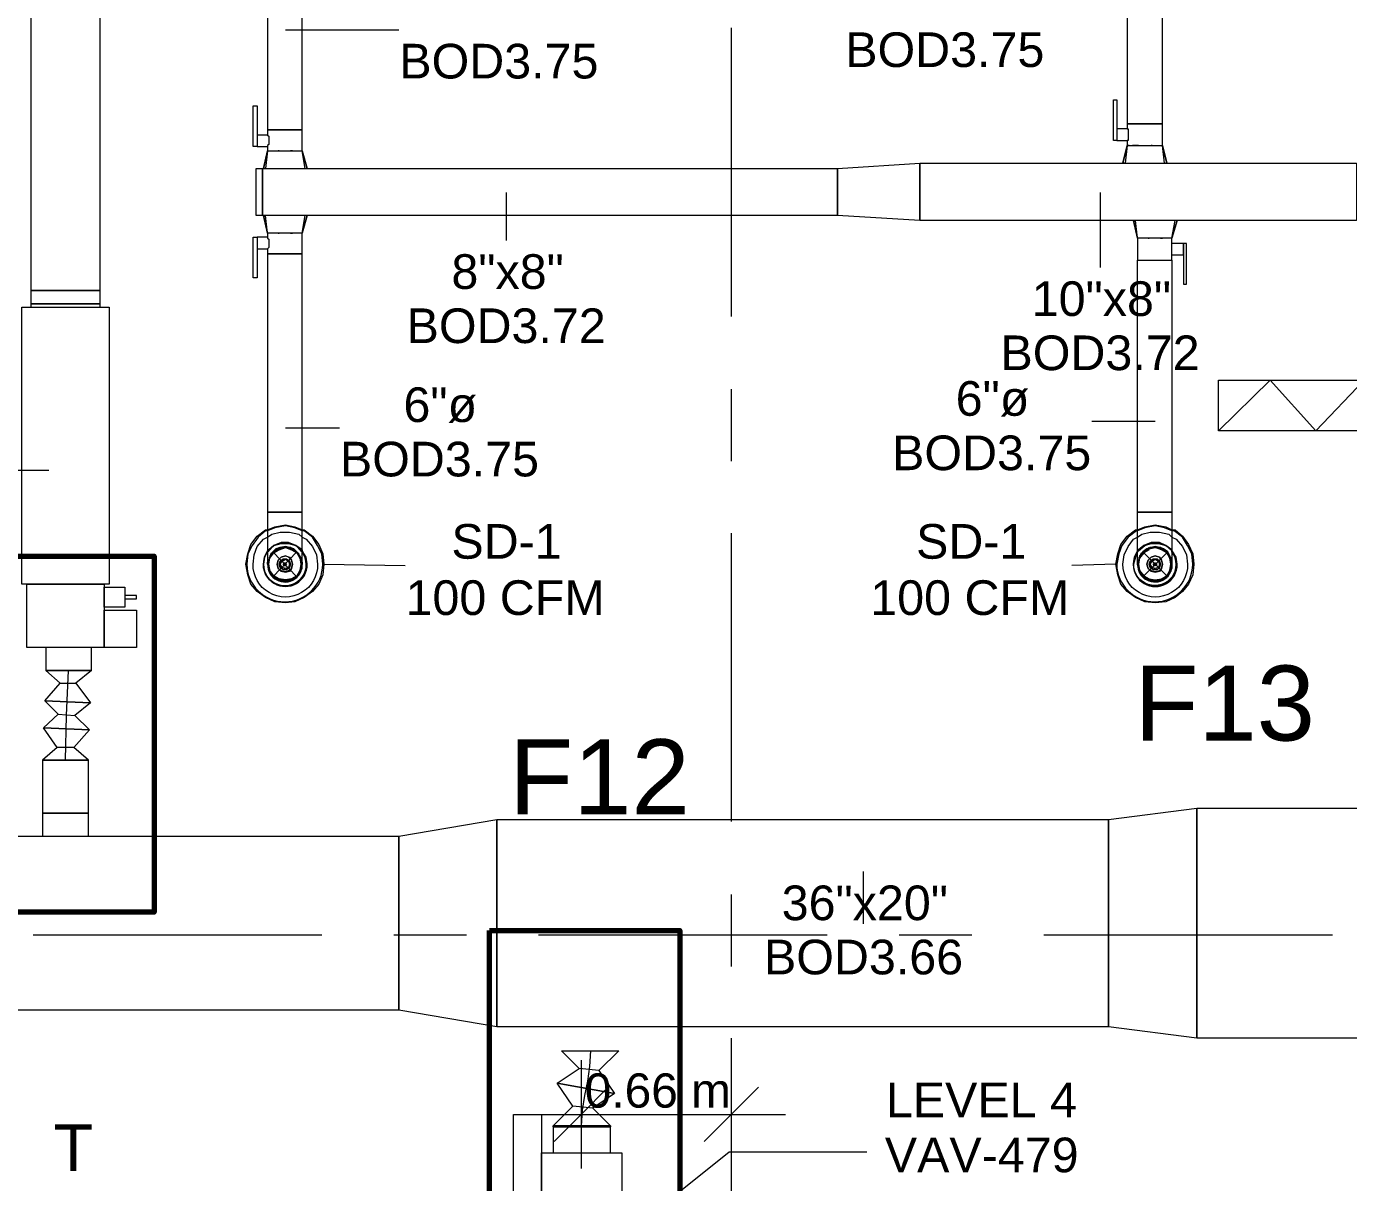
# Model space of a CAD drawing. Header units: metres. Extents: x 29 to 268, y -7 to 151.
# Drawn here: x 80.41 to 86.22, y 14.52 to 19.6 of the extents above; entities that cross this region are included whole.
import ezdxf

# ---------------------------------------------------------------- set-up
doc = ezdxf.new("R2010")
doc.units = ezdxf.units.M
doc.layers.add('HVAC - Ductos', color=5, linetype='Continuous', lineweight=50)
doc.layers.add('M-HVAC-DUCT', color=7, linetype='Continuous', lineweight=5)
doc.layers.add('PDF2_Geometry', color=7, linetype='Continuous', true_color=0xaaaaaa)
doc.layers.add('PDF2_Text', color=7, linetype='Continuous')
doc.styles.add('PDF Arial-BoldMT-Identity-H', font='arial.ttf')
doc.styles.add('PDF Helvetica', font='')
doc.styles.get('PDF Helvetica').set_extended_font_data('Helvetica')

# ---------------------------------------------------------------- blocks, each defined once
blk = doc.blocks.new('heat')
at = {"layer": 'M-HVAC-DUCT', "color": 30, "lineweight": 9, "true_color": 0xf26722}
for p, q in [((169.5743, 2.3438), (169.8018, 2.5668)), ((169.8018, 2.5668), (170.002, 2.3438)), ((170.002, 2.3438), (170.2147, 2.5668)), ((170.2147, 2.5668), (170.4239, 2.3438)), ((170.4239, 2.3438), (170.633, 2.5668)), ((170.633, 2.5668), (170.7885, 2.3438)), ((170.7885, 2.3438), (170.9494, 2.5668)), ((170.9494, 2.5668), (171.1856, 2.3438))]:
    blk.add_line(p, q, dxfattribs=at)
blk.add_lwpolyline([(169.5743, 2.5668), (171.1856, 2.5668), (171.1856, 2.3438), (169.5743, 2.3438)], close=True, dxfattribs=at)

msp = doc.modelspace()

# ---------------------------------------------------------------- linework, layer by layer
at = {"layer": 'HVAC - Ductos', "lineweight": 0}
for points in [[(80.7281, 22.9536), (80.7281, 18.4436), (80.4257, 18.4436), (80.4257, 22.9536)], [(85.2565, 19.0807), (85.2519, 19.0807)], [(85.2978, 19.0807), (85.2932, 19.0807), (85.2702, 19.0807), (85.2932, 19.0807)], [(85.3573, 19.0807), (85.3528, 19.0807)], [(81.5165, 19.0578), (81.5119, 19.0578)], [(81.5761, 19.0578), (81.5715, 19.0578), (81.5669, 19.0578), (81.5715, 19.0578)], [(81.4156, 18.7736), (81.4156, 18.9798), (81.4431, 18.9798), (81.4431, 18.7736)], [(83.9732, 18.7736), (81.4431, 18.7736), (81.4431, 18.9798), (83.9732, 18.9798)], [(81.4477, 18.9798), (81.4523, 18.9798)], [(84.3353, 19.0028), (86.2557, 19.0028), (86.2557, 18.7507), (84.3353, 18.7507)], [(85.229, 19.0028), (85.2336, 19.0028)], [(81.5119, 18.6957), (81.5165, 18.6957)], [(81.5669, 18.6957), (81.5715, 18.6957), (81.5761, 18.6957), (81.5715, 18.6957)], [(85.339, 18.6728), (85.3436, 18.6728)], [(85.394, 18.6728), (85.3986, 18.6728), (85.4032, 18.6728), (85.3986, 18.6728)], [(80.7281, 18.4436), (80.7281, 18.3841), (80.4257, 18.3841), (80.4257, 18.4436)], [(80.3844, 17.1511), (80.3844, 18.3703), (80.7694, 18.3703), (80.7694, 17.1511)], [(81.4707, 17.3023), (81.4935, 17.3207), (81.5257, 17.3344), (81.5577, 17.3344), (81.5898, 17.3207), (81.6173, 17.3023), (81.6173, 17.2977), (81.6173, 17.3023), (81.5898, 17.3207), (81.5577, 17.3344), (81.5257, 17.3344), (81.4935, 17.3207), (81.4707, 17.3023), (81.4661, 17.2977)], [(85.3528, 17.3344), (85.3894, 17.3344), (85.4169, 17.3207), (85.4444, 17.3023), (85.4444, 17.2977), (85.4169, 17.3207), (85.3848, 17.3298), (85.3528, 17.3298), (85.3253, 17.3207), (85.2978, 17.2977), (85.2932, 17.2932), (85.2978, 17.2977), (85.3253, 17.3207), (85.3528, 17.3298), (85.3848, 17.3298), (85.4169, 17.3207), (85.4444, 17.2977), (85.4444, 17.2932), (85.4444, 17.2977), (85.4444, 17.3023), (85.4169, 17.3207), (85.3894, 17.3344), (85.3528, 17.3344), (85.3207, 17.3207), (85.2978, 17.3023), (85.2932, 17.2977), (85.2978, 17.3023), (85.3207, 17.3207)], [(81.4661, 17.2977), (81.4523, 17.2703), (81.4477, 17.2382), (81.4523, 17.2703)], [(81.6127, 17.2977), (81.5898, 17.3207), (81.5577, 17.3298), (81.5257, 17.3298), (81.4935, 17.3207), (81.4707, 17.2977), (81.4661, 17.2932), (81.4707, 17.2977), (81.4935, 17.3207), (81.5257, 17.3298), (81.5577, 17.3298), (81.5898, 17.3207), (81.6127, 17.2977), (81.6173, 17.2932)], [(81.6081, 17.2107), (81.5944, 17.1877), (81.5715, 17.174), (81.544, 17.1695), (81.5165, 17.174), (81.4935, 17.1877), (81.4753, 17.2107), (81.4707, 17.2382), (81.4753, 17.2657), (81.4935, 17.2886), (81.5165, 17.3023), (81.544, 17.3115), (81.5715, 17.3023), (81.5944, 17.2886), (81.6081, 17.2657), (81.6127, 17.2382)], [(81.5119, 17.2565), (81.5073, 17.2382), (81.5119, 17.2565), (81.5257, 17.2703), (81.544, 17.2749), (81.5623, 17.2703), (81.5715, 17.2565), (81.5761, 17.2382), (81.5715, 17.2565), (81.5577, 17.2703), (81.544, 17.2749), (81.5257, 17.2703)], [(85.2932, 17.2977), (85.2794, 17.2703), (85.2748, 17.2382), (85.2794, 17.2703)], [(85.339, 17.2565), (85.3344, 17.2382), (85.339, 17.2565), (85.3528, 17.2703), (85.3711, 17.2749), (85.3894, 17.2703), (85.3986, 17.2565), (85.4032, 17.2382), (85.3986, 17.2565), (85.3894, 17.2703), (85.3711, 17.2749), (85.3528, 17.2703)], [(81.5715, 17.2199), (81.5761, 17.2382), (81.5715, 17.2199), (81.5623, 17.2061), (81.544, 17.2015), (81.5257, 17.2061), (81.5119, 17.2199), (81.5073, 17.2382), (81.5119, 17.2199), (81.5257, 17.2107), (81.544, 17.2061), (81.5577, 17.2107)], [(81.5211, 17.2519), (81.5165, 17.2382), (81.5211, 17.2519), (81.5348, 17.2611), (81.5485, 17.2611), (81.5623, 17.2519), (81.5669, 17.2382), (81.5623, 17.2519), (81.5485, 17.2611), (81.5348, 17.2611)], [(81.5623, 17.2244), (81.5669, 17.2382), (81.5623, 17.2244), (81.5485, 17.2153), (81.5348, 17.2153), (81.5211, 17.2244), (81.5165, 17.2382), (81.5211, 17.2244), (81.5348, 17.2153), (81.5485, 17.2153)], [(81.5577, 17.2244), (81.544, 17.2199), (81.5303, 17.2244), (81.5211, 17.2382), (81.5303, 17.2519), (81.544, 17.2611), (81.5577, 17.2519), (81.5623, 17.2382)], [(81.544, 17.2336), (81.5485, 17.2382), (81.544, 17.2336), (81.5394, 17.2336), (81.5348, 17.2382), (81.5394, 17.2427), (81.544, 17.2427), (81.5485, 17.2382), (81.544, 17.2427), (81.5394, 17.2427), (81.5394, 17.2382), (81.5394, 17.2336)], [(85.3986, 17.2199), (85.4032, 17.2382), (85.3986, 17.2199), (85.3894, 17.2061), (85.3711, 17.2015), (85.3528, 17.2061), (85.339, 17.2199), (85.3344, 17.2382), (85.339, 17.2199), (85.3528, 17.2107), (85.3711, 17.2061), (85.3894, 17.2107)], [(85.3482, 17.2519), (85.3436, 17.2382), (85.3482, 17.2519), (85.3619, 17.2611), (85.3803, 17.2611), (85.3894, 17.2519), (85.394, 17.2382), (85.3894, 17.2519), (85.3803, 17.2611), (85.3619, 17.2611)], [(85.3894, 17.2244), (85.394, 17.2382), (85.3894, 17.2244), (85.3803, 17.2153), (85.3619, 17.2153), (85.3482, 17.2244), (85.3436, 17.2382), (85.3482, 17.2244), (85.3619, 17.2153), (85.3803, 17.2153)], [(85.3848, 17.2244), (85.3711, 17.2199), (85.3573, 17.2244), (85.3482, 17.2382), (85.3573, 17.2519), (85.3711, 17.2611), (85.3848, 17.2519), (85.3894, 17.2382)], [(85.3711, 17.2336), (85.3757, 17.2382), (85.3757, 17.2336), (85.3665, 17.2336), (85.3619, 17.2382), (85.3665, 17.2427), (85.3757, 17.2427), (85.3757, 17.2382), (85.3711, 17.2427), (85.3665, 17.2427), (85.3665, 17.2382), (85.3665, 17.2336)], [(80.4073, 17.1511), (80.7465, 17.1511), (80.7465, 16.8715), (80.4073, 16.8715)], [(80.8381, 17.0503), (80.7465, 17.0503), (80.7465, 17.1373), (80.8381, 17.1373)], [(80.8885, 16.8715), (80.7465, 16.8715), (80.7465, 17.0365), (80.8885, 17.0365)], [(80.6915, 16.7707), (80.6869, 16.7707), (80.6777, 16.7707), (80.6594, 16.7707), (80.6411, 16.7707), (80.6135, 16.7707), (80.5906, 16.7707), (80.5631, 16.7707), (80.5402, 16.7707), (80.5173, 16.7707), (80.5035, 16.7707), (80.4898, 16.7707), (80.5035, 16.7707), (80.5173, 16.7707), (80.5402, 16.7707), (80.5631, 16.7707), (80.5906, 16.7707), (80.6135, 16.7707), (80.6411, 16.7707), (80.6594, 16.7707), (80.6777, 16.7707), (80.6869, 16.7707)], [(80.4761, 16.3765), (80.4807, 16.3765), (80.4898, 16.3765), (80.5035, 16.3765), (80.5265, 16.3765), (80.5494, 16.3765), (80.5769, 16.3765), (80.6044, 16.3765), (80.6273, 16.3765), (80.6502, 16.3765), (80.6639, 16.3765), (80.6731, 16.3765), (80.6777, 16.3765), (80.6731, 16.3765), (80.6639, 16.3765), (80.6502, 16.3765), (80.6273, 16.3765), (80.6044, 16.3765), (80.5769, 16.3765), (80.5494, 16.3765), (80.5265, 16.3765), (80.5035, 16.3765), (80.4898, 16.3765), (80.4807, 16.3765)], [(80.5769, 16.1427), (80.5494, 16.1427), (80.5265, 16.1427), (80.5035, 16.1427), (80.4898, 16.1427), (80.4807, 16.1427), (80.4761, 16.1427), (80.4761, 16.0419), (80.4807, 16.0419), (80.4898, 16.0419), (80.5035, 16.0419), (80.5265, 16.0419), (80.5494, 16.0419), (80.5769, 16.0419), (80.6044, 16.0419), (80.6273, 16.0419), (80.6502, 16.0419), (80.6639, 16.0419), (80.6731, 16.0419), (80.6777, 16.0419), (80.6777, 16.1427), (80.6731, 16.1427), (80.6639, 16.1427), (80.6502, 16.1427), (80.6273, 16.1427), (80.6044, 16.1427)], [(82.4744, 15.2031), (82.0435, 15.2765), (82.0435, 16.0419), (82.4744, 16.1153)], [(82.4744, 16.1153), (85.1648, 16.1153), (85.1648, 15.2031), (82.4744, 15.2031)], [(85.5544, 15.1527), (85.1648, 15.2031), (85.1648, 16.1153), (85.5544, 16.1657)], [(85.5544, 16.1657), (89.1432, 16.1657), (89.1432, 15.1527), (85.5544, 15.1527)], [(74.6093, 16.0419), (82.0435, 16.0419), (82.0435, 15.2765), (74.6093, 15.2765)], [(82.5477, 14.8181), (82.6715, 14.8181), (82.6715, 14.3461), (82.5477, 14.3461)], [(82.974, 14.7631), (82.9694, 14.7631), (82.9557, 14.7631), (82.9373, 14.7631), (82.9098, 14.7631), (82.8777, 14.7631), (82.8457, 14.7631), (82.8136, 14.7631), (82.7861, 14.7631), (82.7586, 14.7631), (82.7403, 14.7631), (82.7265, 14.7631), (82.7219, 14.7631), (82.7265, 14.7631), (82.7403, 14.7631), (82.7586, 14.7631), (82.7861, 14.7631), (82.8136, 14.7631), (82.8457, 14.7631), (82.8777, 14.7631), (82.9098, 14.7631), (82.9373, 14.7631), (82.9557, 14.7631), (82.9694, 14.7631)], [(83.0244, 14.6485), (83.0244, 12.8243), (82.6715, 12.8243), (82.6715, 14.6485)]]:
    msp.add_lwpolyline(points, close=True, dxfattribs=at)
for points in [[(85.2473, 20.3824), (85.2473, 19.1769), (85.2473, 19.154), (85.2015, 19.154), (85.2015, 19.1494), (85.2015, 19.1449), (85.2015, 19.1403), (85.2015, 19.1357), (85.2015, 19.1265), (85.2015, 19.1219), (85.2015, 19.1174), (85.2015, 19.1082), (85.2015, 19.1036), (85.1878, 19.1036), (85.1878, 19.2824), (85.2015, 19.2824), (85.2015, 19.1036), (85.2473, 19.1036), (85.2473, 19.0807), (85.2519, 19.0807), (85.2565, 19.0807), (85.2611, 19.0807), (85.2702, 19.0807), (85.2886, 19.0807), (85.3069, 19.0807), (85.3253, 19.0807), (85.3436, 19.0807), (85.3619, 19.0807), (85.3803, 19.0807), (85.3894, 19.0807), (85.394, 19.0807), (85.3986, 19.0807), (85.4032, 19.0807), (85.4032, 19.1769), (85.3986, 19.1769), (85.3894, 19.1769), (85.3803, 19.1769), (85.3619, 19.1769), (85.3436, 19.1769), (85.3253, 19.1769), (85.3069, 19.1769), (85.2886, 19.1769), (85.2702, 19.1769), (85.2611, 19.1769), (85.2519, 19.1769), (85.2473, 19.1769), (85.2519, 19.1769), (85.2611, 19.1769), (85.2702, 19.1769), (85.2886, 19.1769), (85.3069, 19.1769), (85.3253, 19.1769), (85.3436, 19.1769), (85.3619, 19.1769), (85.3803, 19.1769), (85.3894, 19.1769), (85.3986, 19.1769), (85.4032, 19.1769), (85.4032, 20.3824)], [(81.4661, 20.2632), (81.4661, 19.1494), (81.4661, 19.1265), (81.4202, 19.1265), (81.4202, 19.1219), (81.4202, 19.1174), (81.4202, 19.1082), (81.4202, 19.1036), (81.4202, 19.0945), (81.4202, 19.0899), (81.4202, 19.0853), (81.4202, 19.0807), (81.4202, 19.0761), (81.4019, 19.0761), (81.4019, 19.2548), (81.4202, 19.2548), (81.4202, 19.0761), (81.4661, 19.0761), (81.4661, 19.0578), (81.4707, 19.0578), (81.4753, 19.0578), (81.489, 19.0578), (81.5027, 19.0578), (81.5211, 19.0578), (81.544, 19.0578), (81.5623, 19.0578), (81.5807, 19.0578), (81.5944, 19.0578), (81.6081, 19.0578), (81.6127, 19.0578), (81.6173, 19.0578), (81.6173, 19.1494), (81.6081, 19.1494), (81.5944, 19.1494), (81.5807, 19.1494), (81.5623, 19.1494), (81.544, 19.1494), (81.5211, 19.1494), (81.5027, 19.1494), (81.489, 19.1494), (81.4753, 19.1494), (81.4707, 19.1494), (81.4661, 19.1494), (81.4707, 19.1494), (81.4753, 19.1494), (81.489, 19.1494), (81.5027, 19.1494), (81.5211, 19.1494), (81.544, 19.1494), (81.5623, 19.1494), (81.5807, 19.1494), (81.5944, 19.1494), (81.6081, 19.1494), (81.6173, 19.1494), (81.6173, 20.2632)], [(81.544, 19.5895), (82.0435, 19.5895)], [(85.2473, 19.154), (85.2519, 19.154), (85.2519, 19.1494), (85.2519, 19.1403), (85.2519, 19.1311), (85.2519, 19.1219), (85.2519, 19.1174), (85.2519, 19.1082), (85.2519, 19.1036), (85.2473, 19.1036)], [(81.4661, 19.1265), (81.4707, 19.1219), (81.4707, 19.1174), (81.4707, 19.1082), (81.4707, 19.099), (81.4707, 19.0899), (81.4707, 19.0853), (81.4661, 19.0807), (81.4661, 19.0761)], [(85.229, 19.0028), (85.2473, 19.0807), (85.229, 19.0028)], [(85.2473, 19.0807), (85.2382, 19.0028), (85.2428, 19.0028), (85.2519, 19.0028), (85.2702, 19.0028), (85.2748, 19.0028)], [(85.3436, 19.0028), (85.3482, 19.0028), (85.3573, 19.0028), (85.3665, 19.0028), (85.3711, 19.0028), (85.3803, 19.0028), (85.3986, 19.0028), (85.4078, 19.0028), (85.4169, 19.0028), (85.4215, 19.0028), (85.4032, 19.0807), (85.4215, 19.0028), (85.4169, 19.0028)], [(85.4123, 19.0028), (85.4032, 19.0807)], [(81.4477, 18.9798), (81.4661, 19.0578), (81.4477, 18.9798)], [(81.4661, 19.0578), (81.4569, 18.9798), (81.4661, 18.9798)], [(81.4707, 19.0578), (81.4707, 19.0578)], [(81.4707, 19.0578), (81.4707, 19.0578)], [(81.6173, 18.9798), (81.6265, 18.9798), (81.6311, 18.9798), (81.6357, 18.9798), (81.6403, 18.9798), (81.6173, 19.0578), (81.6403, 18.9798), (81.6357, 18.9798)], [(81.6311, 18.9798), (81.6173, 19.0578)], [(81.4707, 18.9798), (81.489, 18.9798), (81.4935, 18.9798), (81.4981, 18.9798), (81.5073, 18.9798), (81.5211, 18.9798), (81.5257, 18.9798)], [(81.5303, 18.9798), (81.5531, 18.9798), (81.5577, 18.9798), (81.5623, 18.9798), (81.5761, 18.9798), (81.5853, 18.9798), (81.5898, 18.9798), (81.599, 18.9798), (81.6127, 18.9798)], [(83.9732, 18.9798), (84.3353, 19.0028)], [(83.9732, 18.7736), (83.9732, 18.9798)], [(84.3353, 19.0028), (84.3353, 18.7507)], [(85.2794, 19.0028), (85.284, 19.0028), (85.2932, 19.0028), (85.3023, 19.0028), (85.3069, 19.0028)], [(85.3115, 19.0028), (85.3161, 19.0028), (85.339, 19.0028)], [(82.5156, 18.8744), (82.5156, 18.6636)], [(85.1282, 18.8744), (85.1282, 18.5445)], [(81.4202, 18.6728), (81.4202, 18.6682), (81.4202, 18.6636), (81.4202, 18.6591), (81.4202, 18.6499), (81.4202, 18.6453), (81.4202, 18.6361), (81.4202, 18.6315), (81.4202, 18.6269), (81.4661, 18.6269), (81.4661, 18.604), (81.4707, 18.604), (81.4753, 18.604), (81.489, 18.604), (81.5027, 18.604), (81.5211, 18.604), (81.544, 18.604), (81.5623, 18.604), (81.5807, 18.604), (81.5944, 18.604), (81.6081, 18.604), (81.6173, 18.604), (81.6081, 18.604), (81.5944, 18.604), (81.5807, 18.604), (81.5623, 18.604), (81.544, 18.604), (81.5211, 18.604), (81.5027, 18.604), (81.489, 18.604), (81.4753, 18.604), (81.4707, 18.604), (81.4661, 18.604), (81.4661, 17.4673), (81.4707, 17.4673), (81.4753, 17.4673), (81.489, 17.4673), (81.5027, 17.4673), (81.5211, 17.4673), (81.544, 17.4673), (81.5623, 17.4673), (81.5807, 17.4673), (81.5944, 17.4673), (81.6081, 17.4673), (81.6173, 17.4673), (81.6081, 17.4673), (81.5944, 17.4673), (81.5807, 17.4673), (81.5623, 17.4673), (81.544, 17.4673), (81.5211, 17.4673), (81.5027, 17.4673), (81.489, 17.4673), (81.4753, 17.4673), (81.4707, 17.4673), (81.4661, 17.4673), (81.4661, 17.4123), (81.4661, 17.3619), (81.4661, 17.3207), (81.4661, 17.284), (81.4661, 17.2565), (81.4661, 17.2427), (81.4661, 17.2382), (81.4661, 17.2473), (81.4661, 17.2382), (81.4707, 17.2199), (81.4753, 17.2015), (81.489, 17.1832), (81.5027, 17.174), (81.5211, 17.1649), (81.544, 17.1603), (81.5623, 17.1649), (81.5807, 17.174), (81.5944, 17.1832), (81.6081, 17.2015), (81.6173, 17.2199), (81.6173, 17.2382), (81.6173, 17.2473), (81.6173, 17.2657), (81.6173, 17.2932), (81.6173, 17.3344), (81.6173, 17.3803), (81.6173, 17.4307), (81.6173, 17.4673), (81.6173, 18.604), (81.6173, 18.6957), (81.6127, 18.6957), (81.6081, 18.6957), (81.5944, 18.6957), (81.5807, 18.6957), (81.5623, 18.6957), (81.544, 18.6957), (81.5211, 18.6957), (81.5027, 18.6957), (81.489, 18.6957), (81.4753, 18.6957), (81.4707, 18.6957), (81.4661, 18.6957), (81.4569, 18.7736)], [(81.4661, 18.7736), (81.4569, 18.7736), (81.4523, 18.7736), (81.4477, 18.7736), (81.4523, 18.7736)], [(81.4477, 18.7736), (81.4661, 18.6957), (81.4477, 18.7736)], [(81.5257, 18.7736), (81.5211, 18.7736), (81.5073, 18.7736), (81.4981, 18.7736), (81.4935, 18.7736), (81.489, 18.7736), (81.4707, 18.7736)], [(81.6127, 18.7736), (81.599, 18.7736), (81.5898, 18.7736), (81.5853, 18.7736), (81.5761, 18.7736), (81.5623, 18.7736), (81.5577, 18.7736), (81.5531, 18.7736), (81.5303, 18.7736)], [(81.6357, 18.7736), (81.6403, 18.7736), (81.6173, 18.6957), (81.6403, 18.7736), (81.6357, 18.7736), (81.6311, 18.7736), (81.6265, 18.7736), (81.6173, 18.7736)], [(81.6173, 18.6957), (81.6311, 18.7736)], [(81.6219, 18.7736), (81.6219, 18.7736)], [(84.3353, 18.7507), (83.9732, 18.7736)], [(85.2932, 18.6728), (85.2932, 18.5765), (85.2978, 18.5765), (85.3023, 18.5765), (85.3161, 18.5765), (85.3344, 18.5765), (85.3528, 18.5765), (85.3711, 18.5765), (85.3894, 18.5765), (85.4078, 18.5765), (85.4261, 18.5765), (85.4353, 18.5765), (85.4444, 18.5765), (85.4444, 17.4673), (85.4353, 17.4673), (85.4261, 17.4673), (85.4078, 17.4673), (85.3894, 17.4673), (85.3711, 17.4673), (85.3528, 17.4673), (85.3344, 17.4673), (85.3161, 17.4673), (85.3023, 17.4673), (85.2978, 17.4673), (85.2932, 17.4673), (85.2978, 17.4673), (85.3023, 17.4673), (85.3161, 17.4673), (85.3344, 17.4673), (85.3528, 17.4673), (85.3711, 17.4673), (85.3894, 17.4673), (85.4078, 17.4673), (85.4261, 17.4673), (85.4353, 17.4673), (85.4444, 17.4673), (85.4444, 17.4307), (85.4444, 17.3803), (85.4444, 17.3344), (85.4444, 17.2932), (85.4444, 17.2657), (85.4444, 17.2473), (85.4444, 17.2382), (85.4444, 17.2199), (85.4353, 17.2015), (85.4261, 17.1832), (85.4078, 17.174), (85.3894, 17.1649), (85.3711, 17.1603), (85.3528, 17.1649), (85.3344, 17.174), (85.3161, 17.1832), (85.3023, 17.2015), (85.2978, 17.2199), (85.2932, 17.2382), (85.2932, 17.2473), (85.2932, 17.2382), (85.2932, 17.2427), (85.2932, 17.2565), (85.2932, 17.284), (85.2932, 17.3207), (85.2932, 17.3619), (85.2932, 17.4123), (85.2932, 17.4673), (85.2932, 18.5765), (85.2978, 18.5765), (85.3023, 18.5765), (85.3161, 18.5765), (85.3344, 18.5765), (85.3528, 18.5765), (85.3711, 18.5765), (85.3894, 18.5765), (85.4078, 18.5765), (85.4261, 18.5765), (85.4353, 18.5765), (85.4444, 18.5765), (85.4444, 18.5994), (85.4949, 18.5994), (85.4949, 18.604), (85.4949, 18.6086), (85.4949, 18.6132), (85.4949, 18.6178), (85.4949, 18.6269), (85.4949, 18.6315), (85.4949, 18.6361), (85.4949, 18.6453), (85.4949, 18.6499), (85.4949, 18.4711), (85.5086, 18.4711), (85.5086, 18.6499), (85.4949, 18.6499), (85.4444, 18.6499), (85.4444, 18.6728), (85.4398, 18.6728), (85.4353, 18.6728), (85.4261, 18.6728), (85.4078, 18.6728), (85.3894, 18.6728), (85.3711, 18.6728), (85.3528, 18.6728), (85.3344, 18.6728), (85.3161, 18.6728), (85.3023, 18.6728), (85.2978, 18.6728), (85.2932, 18.6728), (85.2748, 18.7507), (85.2932, 18.6728), (85.284, 18.7507)], [(85.3528, 18.7507), (85.3482, 18.7507), (85.3344, 18.7507), (85.3253, 18.7507), (85.3207, 18.7507), (85.3161, 18.7507), (85.2978, 18.7507), (85.284, 18.7507), (85.2794, 18.7507), (85.2748, 18.7507), (85.2794, 18.7507)], [(85.4398, 18.7507), (85.4261, 18.7507), (85.4169, 18.7507), (85.4123, 18.7507), (85.4032, 18.7507), (85.3894, 18.7507), (85.3848, 18.7507), (85.3803, 18.7507), (85.3573, 18.7507)], [(85.4628, 18.7507), (85.4673, 18.7507), (85.4628, 18.7507), (85.4582, 18.7507), (85.4536, 18.7507), (85.4444, 18.7507)], [(85.4673, 18.7507), (85.4444, 18.6728), (85.4673, 18.7507)], [(85.4444, 18.6728), (85.4582, 18.7507)], [(81.4661, 18.6957), (81.4661, 18.6773), (81.4202, 18.6773), (81.4202, 18.4986), (81.4019, 18.4986), (81.4019, 18.6773), (81.4202, 18.6773)], [(81.4661, 18.6773), (81.4661, 18.6728), (81.4707, 18.6682), (81.4707, 18.6636), (81.4707, 18.6545), (81.4707, 18.6453), (81.4707, 18.6361), (81.4707, 18.6315), (81.4661, 18.6269)], [(81.4707, 18.6957), (81.4707, 18.6957)], [(81.4707, 18.6957), (81.4707, 18.6957)], [(85.2978, 18.6728), (85.2978, 18.6728)], [(85.2978, 18.6728), (85.2978, 18.6728)], [(85.4444, 18.5994), (85.4444, 18.604), (85.4444, 18.6132), (85.4444, 18.6223), (85.4444, 18.6315), (85.4444, 18.6361), (85.4444, 18.6453), (85.4444, 18.6499)], [(80.4257, 18.3703), (80.4257, 18.3841), (80.7281, 18.3841), (80.7281, 18.3703)], [(85.3711, 17.8661), (85.0915, 17.8661)], [(81.544, 17.8386), (81.7823, 17.8386)], [(80.5035, 17.6507), (79.3989, 17.6507)], [(81.4661, 17.3895), (81.4981, 17.4032), (81.544, 17.4123), (81.5853, 17.4032), (81.6173, 17.3895)], [(81.6173, 17.3849), (81.5853, 17.3986), (81.544, 17.4077), (81.4981, 17.3986), (81.4661, 17.3849)], [(85.2932, 17.3895), (85.3253, 17.4032), (85.3711, 17.4123), (85.4169, 17.4032), (85.4444, 17.3895)], [(85.4444, 17.3849), (85.4123, 17.3986), (85.3711, 17.4077), (85.3253, 17.3986), (85.2932, 17.3849)], [(81.6173, 17.3895), (81.6265, 17.3895), (81.6631, 17.3619), (81.6906, 17.3253), (81.709, 17.284), (81.7135, 17.2382), (81.709, 17.1923), (81.6906, 17.1511), (81.6631, 17.119), (81.6265, 17.0915), (81.5853, 17.0732), (81.544, 17.0686), (81.4981, 17.0732), (81.4569, 17.0915), (81.4202, 17.119), (81.3927, 17.1511), (81.379, 17.1923), (81.3698, 17.2382), (81.379, 17.284), (81.3927, 17.3253), (81.4202, 17.3619), (81.4569, 17.3895), (81.4661, 17.3895)], [(81.4661, 17.3573), (81.4844, 17.3711), (81.5211, 17.3803), (81.5623, 17.3803), (81.6035, 17.3711), (81.6173, 17.3573)], [(85.4444, 17.3895), (85.4582, 17.3895), (85.4903, 17.3619), (85.5178, 17.3253), (85.5361, 17.284), (85.5406, 17.2382), (85.5361, 17.1923), (85.5178, 17.1511), (85.4903, 17.119), (85.4582, 17.0915), (85.4169, 17.0732), (85.3711, 17.0686), (85.3253, 17.0732), (85.284, 17.0915), (85.2473, 17.119), (85.2199, 17.1511), (85.2061, 17.1923), (85.1969, 17.2382), (85.2061, 17.284), (85.2199, 17.3253), (85.2473, 17.3619), (85.284, 17.3895), (85.2932, 17.3895)], [(85.2932, 17.3573), (85.3115, 17.3711), (85.3482, 17.3803), (85.3894, 17.3803), (85.4307, 17.3711), (85.4444, 17.3573)], [(81.6173, 17.2473), (81.6173, 17.2565), (81.6081, 17.2749), (81.5944, 17.2932), (81.5807, 17.3069), (81.5623, 17.3115), (81.544, 17.3161), (81.5211, 17.3115), (81.5027, 17.3069), (81.489, 17.2932), (81.4753, 17.2749), (81.4707, 17.2565), (81.4661, 17.2473)], [(81.4707, 17.2657), (81.4753, 17.2703), (81.489, 17.2886), (81.5073, 17.3023), (81.5257, 17.3115), (81.544, 17.3115), (81.5623, 17.3115), (81.5807, 17.3023), (81.5944, 17.2886), (81.6081, 17.2749), (81.6127, 17.2565), (81.6173, 17.2382), (81.6127, 17.2199), (81.6081, 17.2015), (81.5944, 17.1877), (81.5807, 17.174), (81.5623, 17.1695), (81.544, 17.1649), (81.5257, 17.1695), (81.5073, 17.174), (81.489, 17.1877), (81.4798, 17.2015), (81.4707, 17.2199), (81.4707, 17.2382), (81.4707, 17.2565), (81.4798, 17.2749), (81.489, 17.2886), (81.5119, 17.3069), (81.5165, 17.3115)], [(81.5119, 17.3069), (81.5119, 17.3069)], [(81.5165, 17.3069), (81.544, 17.3115), (81.5669, 17.3069)], [(81.5669, 17.3115), (81.5715, 17.3069), (81.5761, 17.3069)], [(81.5715, 17.3069), (81.5944, 17.2886), (81.6081, 17.2703)], [(85.4444, 17.2473), (85.4444, 17.2565), (85.4353, 17.2749), (85.4261, 17.2932), (85.4078, 17.3069), (85.3894, 17.3115), (85.3711, 17.3161), (85.3528, 17.3115), (85.3344, 17.3069), (85.3161, 17.2932), (85.3023, 17.2749), (85.2978, 17.2565), (85.2932, 17.2473)], [(85.2978, 17.2657), (85.3023, 17.2703), (85.3161, 17.2886), (85.3344, 17.3023), (85.3528, 17.3115), (85.3711, 17.3115), (85.3894, 17.3115), (85.4078, 17.3023), (85.4215, 17.2886), (85.4353, 17.2749), (85.4398, 17.2565), (85.4444, 17.2382), (85.4398, 17.2199), (85.4353, 17.2015), (85.4215, 17.1877), (85.4078, 17.174), (85.3894, 17.1695), (85.3711, 17.1649), (85.3528, 17.1695), (85.3344, 17.174), (85.3161, 17.1877), (85.3069, 17.2015), (85.2978, 17.2199), (85.2978, 17.2382), (85.2978, 17.2565), (85.3069, 17.2749), (85.3161, 17.2886), (85.339, 17.3069), (85.3436, 17.3115)], [(85.3436, 17.3023), (85.3207, 17.2886), (85.3023, 17.2657), (85.2978, 17.2382), (85.3023, 17.2107), (85.3207, 17.1877), (85.3436, 17.174), (85.3711, 17.1695), (85.3986, 17.174), (85.4215, 17.1877), (85.4353, 17.2107), (85.4398, 17.2382), (85.4353, 17.2657), (85.4215, 17.2886), (85.3986, 17.3023), (85.3711, 17.3115), (85.3436, 17.3069), (85.3711, 17.3115), (85.394, 17.3069)], [(85.339, 17.3069), (85.339, 17.3069)], [(85.3986, 17.3115), (85.3986, 17.3069), (85.4032, 17.3069), (85.4215, 17.2886), (85.4353, 17.2703)], [(81.4661, 17.2382), (81.4661, 17.2382)], [(81.4661, 17.2382), (81.4661, 17.2382)], [(81.4707, 17.2657), (81.4707, 17.2657)], [(81.4753, 17.2153), (81.4707, 17.2382), (81.4753, 17.2657)], [(81.6127, 17.2703), (81.6127, 17.2657), (81.6173, 17.2382), (81.6127, 17.2153)], [(81.6127, 17.2657), (81.6127, 17.2657)], [(81.6173, 17.2382), (81.6173, 17.2382)], [(81.6173, 17.2382), (81.6173, 17.2382)], [(81.7135, 17.2382), (82.0711, 17.2336)], [(85.1969, 17.2382), (85.0044, 17.2336)], [(85.2932, 17.2382), (85.2932, 17.2382)], [(85.2932, 17.2382), (85.2932, 17.2382)], [(85.2978, 17.2657), (85.2978, 17.2657)], [(85.3023, 17.2153), (85.2978, 17.2382), (85.3023, 17.2657)], [(85.4398, 17.2703), (85.4398, 17.2657), (85.4444, 17.2382), (85.4398, 17.2153)], [(85.4398, 17.2657), (85.4398, 17.2657)], [(85.4444, 17.2382), (85.4444, 17.2382)], [(85.4444, 17.2382), (85.4444, 17.2382)], [(81.4753, 17.2061), (81.4707, 17.2107)], [(81.5119, 17.174), (81.489, 17.1877), (81.4753, 17.2061)], [(81.5165, 17.1695), (81.5119, 17.1695)], [(81.5669, 17.1695), (81.544, 17.1649), (81.5165, 17.1695)], [(81.5761, 17.1695), (81.5715, 17.1695), (81.5669, 17.1695)], [(81.6081, 17.2061), (81.5944, 17.1877), (81.5715, 17.174)], [(81.6127, 17.2107), (81.6127, 17.2061)], [(85.3023, 17.2061), (85.2978, 17.2107)], [(85.339, 17.174), (85.3161, 17.1877), (85.3023, 17.2061)], [(85.3436, 17.1695), (85.339, 17.1695)], [(85.394, 17.1695), (85.3711, 17.1649), (85.3436, 17.1695)], [(85.4032, 17.1695), (85.3986, 17.1695)], [(85.4353, 17.2061), (85.4215, 17.1877), (85.4032, 17.174)], [(85.4398, 17.2107), (85.4398, 17.2061)], [(80.8381, 17.0869), (80.8885, 17.0869), (80.8885, 17.0915), (80.8885, 17.0961), (80.8885, 17.1007), (80.8381, 17.1007)], [(80.8885, 17.1007), (80.8885, 17.1007)], [(80.8885, 17.0869), (80.8885, 17.0869)], [(80.8885, 17.0869), (80.8885, 17.0869)], [(80.8885, 17.0869), (80.8885, 17.0869)], [(80.6915, 16.7707), (80.6915, 16.8715), (80.6869, 16.8715), (80.6777, 16.8715), (80.6594, 16.8715), (80.6411, 16.8715), (80.6135, 16.8715), (80.5906, 16.8715), (80.5631, 16.8715), (80.5402, 16.8715), (80.5173, 16.8715), (80.5035, 16.8715), (80.4898, 16.8715), (80.4898, 16.7707), (80.6915, 16.7707), (80.6227, 16.7157), (80.6869, 16.6286), (80.4852, 16.6377), (80.5539, 16.7157), (80.6227, 16.7157)], [(80.4898, 16.7707), (80.5539, 16.7157)], [(80.5769, 16.3765), (80.5815, 16.5736), (80.5906, 16.7707)], [(80.5448, 16.5782), (80.4852, 16.6377), (80.6869, 16.6286), (80.6181, 16.5736), (80.6823, 16.5094), (80.4807, 16.5186), (80.5448, 16.5782), (80.6181, 16.5736)], [(80.5402, 16.4315), (80.4807, 16.5186), (80.6823, 16.5094), (80.6135, 16.4315), (80.5402, 16.4315), (80.4761, 16.3765), (80.4761, 16.1427), (80.4807, 16.1427), (80.4898, 16.1427), (80.5035, 16.1427), (80.5265, 16.1427), (80.5494, 16.1427), (80.5769, 16.1427), (80.6044, 16.1427), (80.6273, 16.1427), (80.6502, 16.1427), (80.6639, 16.1427), (80.6731, 16.1427), (80.6777, 16.1427), (80.6777, 16.3765), (80.4761, 16.3765), (80.6777, 16.3765), (80.6135, 16.4315)], [(84.0877, 15.6569), (84.0877, 15.8861)], [(82.9236, 15.0107), (82.9923, 14.9098), (82.7403, 14.9557), (82.8365, 15.0198), (82.7586, 15.0977), (83.0107, 15.0977)], [(82.7586, 15.0977), (83.0107, 15.0977), (82.9236, 15.0107), (82.8365, 15.0198)], [(82.8869, 15.0977), (82.8823, 15.029), (82.8731, 14.9648), (82.8594, 14.9007), (82.8503, 14.8365), (82.8457, 14.7677)], [(82.8457, 15.0565), (82.8457, 14.8181), (82.8457, 14.5798)], [(83.5057, 15.0565), (83.5057, 14.8181), (83.5057, 14.5798)], [(82.809, 14.8548), (82.7403, 14.9557), (82.9923, 14.9098), (82.8961, 14.8457), (82.809, 14.8548), (82.7219, 14.7677), (82.974, 14.7677), (82.974, 14.7631), (82.9648, 14.7631), (82.9511, 14.7631), (82.919, 14.7631), (82.8869, 14.7631), (82.8457, 14.7631), (82.809, 14.7631), (82.7723, 14.7631), (82.7449, 14.7631), (82.7265, 14.7631), (82.7219, 14.7631), (82.7219, 14.6485), (82.7265, 14.6485), (82.7403, 14.6485), (82.7586, 14.6485), (82.7861, 14.6485), (82.8136, 14.6485), (82.8457, 14.6485), (82.8777, 14.6485), (82.9098, 14.6485), (82.9373, 14.6485), (82.9557, 14.6485), (82.9694, 14.6485), (82.974, 14.6485), (82.974, 14.7631), (82.9648, 14.7631), (82.9511, 14.7631), (82.919, 14.7631), (82.8869, 14.7631), (82.8457, 14.7631), (82.809, 14.7631), (82.7723, 14.7631), (82.7449, 14.7631), (82.7265, 14.7631), (82.7219, 14.7631), (82.7219, 14.7677), (82.7265, 14.7677), (82.7449, 14.7677), (82.7723, 14.7677), (82.809, 14.7677), (82.8457, 14.7677), (82.8869, 14.7677), (82.9236, 14.7677), (82.9511, 14.7677), (82.9694, 14.7677), (82.974, 14.7677), (82.9694, 14.7677), (82.9511, 14.7677), (82.9236, 14.7677), (82.8869, 14.7677), (82.8457, 14.7677), (82.809, 14.7677), (82.7723, 14.7677), (82.7449, 14.7677), (82.7265, 14.7677), (82.7219, 14.7677)], [(82.9648, 14.9373), (82.8457, 14.8181), (82.7265, 14.699)], [(83.6248, 14.9373), (83.5057, 14.8181), (83.3865, 14.699)], [(82.974, 14.7677), (82.8961, 14.8457)], [(82.6073, 14.8181), (83.744, 14.8181)], [(82.9236, 14.1948), (83.4965, 14.6531), (84.1015, 14.6531)]]:
    msp.add_lwpolyline(points, dxfattribs=at)
for points in [[(81.4661, 17.3849), (81.4569, 17.3849), (81.4248, 17.3573), (81.3973, 17.3207), (81.379, 17.284), (81.3744, 17.2382, 0.986557), (81.709, 17.2382), (81.7044, 17.284), (81.6861, 17.3207), (81.6631, 17.3573), (81.6265, 17.3849), (81.6173, 17.3849)], [(81.6173, 17.3573), (81.6357, 17.3482), (81.6631, 17.3161), (81.6815, 17.2795), (81.6861, 17.2382, -1.012857), (81.4019, 17.2382), (81.4065, 17.2795), (81.4202, 17.3161), (81.4477, 17.3482), (81.4661, 17.3573)], [(85.2932, 17.3849), (85.2886, 17.3849), (85.2519, 17.3573), (85.2245, 17.3207), (85.2107, 17.284), (85.2015, 17.2382, 0.986365), (85.5361, 17.2382), (85.5315, 17.284), (85.5132, 17.3207), (85.4903, 17.3573), (85.4536, 17.3849), (85.4444, 17.3849)], [(85.4444, 17.3573), (85.4628, 17.3482), (85.4903, 17.3161), (85.5086, 17.2795), (85.5132, 17.2382, -1.012829), (85.229, 17.2382), (85.2336, 17.2795), (85.2519, 17.3161), (85.2748, 17.3482), (85.2932, 17.3573)], [(81.4661, 17.2382, 1.089052), (81.6173, 17.2473), (81.6173, 17.2382)], [(85.2932, 17.2382, 1.089074), (85.4444, 17.2473), (85.4444, 17.2382)]]:
    msp.add_lwpolyline(points, format="xyb", dxfattribs=at)
for points in [[(81.4477, 17.2382, 1.397023), (81.6173, 17.2932), (81.6311, 17.2703), (81.6357, 17.2382, -1.397406), (81.4661, 17.2932), (81.4523, 17.2703), (81.4477, 17.2382, 1.009887), (81.6403, 17.2382), (81.6357, 17.2703), (81.6173, 17.2977, -1.406258)], [(85.2748, 17.2382, 1.397406), (85.4444, 17.2932), (85.4582, 17.2703), (85.4628, 17.2382, -1.371473), (85.2932, 17.2932), (85.284, 17.2703), (85.2748, 17.2382, 1.017904), (85.4673, 17.2382), (85.4628, 17.2703), (85.4444, 17.2977, -1.406624)]]:
    msp.add_lwpolyline(points, format="xyb", close=True, dxfattribs=at)
at = {"layer": 'PDF2_Geometry', "lineweight": 0}
for points in [[(83.5057, 19.5986), (83.5057, 18.329)], [(83.5057, 18.0082), (83.5057, 17.6919)], [(83.5057, 17.3757), (83.5057, 16.1061)], [(83.5057, 15.7853), (83.5057, 15.469)], [(81.7044, 15.6065), (80.4348, 15.6065)], [(82.3415, 15.6065), (82.0207, 15.6065)], [(83.9273, 15.6065), (82.6577, 15.6065)], [(84.5644, 15.6065), (84.2436, 15.6065)], [(86.1503, 15.6065), (84.8807, 15.6065)], [(83.5057, 15.1527), (83.5057, 13.8831)]]:
    msp.add_lwpolyline(points, dxfattribs=at)
at = {"layer": 'PDF2_Geometry', "color": 8, "lineweight": 0, "true_color": 0x808080}
for points in [[(81.6035, 17.284), (81.5669, 17.3115), (81.5211, 17.3115), (81.4798, 17.284), (81.4661, 17.2382), (81.4798, 17.1923), (81.5211, 17.1649), (81.5669, 17.1649), (81.6035, 17.1923), (81.6173, 17.2382)], [(85.4307, 17.284), (85.394, 17.3115), (85.3482, 17.3115), (85.3069, 17.284), (85.2932, 17.2382), (85.3069, 17.1923), (85.3482, 17.1649), (85.394, 17.1649), (85.4307, 17.1923), (85.4444, 17.2382)]]:
    msp.add_lwpolyline(points, close=True, dxfattribs=at)
for points in [[(81.489, 17.2932), (81.5944, 17.1832)], [(81.5944, 17.2932), (81.489, 17.1832)], [(85.3161, 17.2932), (85.4261, 17.1832)], [(85.4261, 17.2932), (85.3161, 17.1832)]]:
    msp.add_lwpolyline(points, dxfattribs=at)
at = {"layer": 'PDF2_Geometry', "color": 232, "lineweight": 70, "true_color": 0xe91e64}
for points in [[(80.0884, 17.2735), (80.9666, 17.2735), (80.9666, 15.7081), (80.0884, 15.7081)], [(82.4427, 15.627), (83.2798, 15.627), (83.2798, 14.2898), (82.4427, 14.2898)]]:
    msp.add_lwpolyline(points, close=True, dxfattribs=at)

# ---------------------------------------------------------------- block references
at = {"layer": 'M-HVAC-DUCT'}
msp.add_blockref('heat', (-83.9251, 15.4823), dxfattribs=at)

# ---------------------------------------------------------------- texts
at = {"layer": 'PDF2_Text', "lineweight": 0, "attachment_point": 4, "style": 'PDF Helvetica'}
for s, insert, char_height in [('BOD3.75', (84.0071, 19.5015), 0.15247), ('BOD3.75', (82.0453, 19.451), 0.15247), ('8"x8"', (82.2745, 18.5252), 0.15247), ('10"x8"', (84.8275, 18.406), 0.15247), ('BOD3.72', (82.0774, 18.2868), 0.15247), ('BOD3.72', (84.69, 18.1677), 0.15247), ('6"ø', (84.4929, 17.966), 0.15247), ('6"ø', (82.0636, 17.9385), 0.15247), ('BOD3.75', (84.2133, 17.7276), 0.15247), ('BOD3.75', (81.784, 17.7001), 0.15247), ('SD-1', (82.2745, 17.338), 0.15247), ('SD-1', (84.3187, 17.338), 0.15247), ('100 CFM', (82.0728, 17.0905), 0.15247), ('100 CFM', (84.1171, 17.0905), 0.15247), ('36"x20"', (83.7275, 15.7476), 0.15247), ('BOD3.66', (83.6496, 15.5092), 0.15247), ('0.66 m', (82.8612, 14.9219), 0.15059), ('LEVEL 4', (84.1858, 14.8813), 0.15247), ('T', (80.5236, 14.6714), 0.2055), ('VAV-479', (84.1812, 14.6384), 0.15247)]:
    msp.add_mtext(s, dxfattribs=dict(at, insert=insert, char_height=char_height))
at = {"layer": 'PDF2_Text', "color": 232, "lineweight": 70, "true_color": 0xe91e64, "char_height": 0.33001, "attachment_point": 4, "style": 'PDF Arial-BoldMT-Identity-H'}
for s, insert in [('F13', (85.279, 16.6254)), ('F12', (82.5289, 16.3034))]:
    msp.add_mtext(s, dxfattribs=dict(at, insert=insert))

doc.saveas('drawing.dxf')
